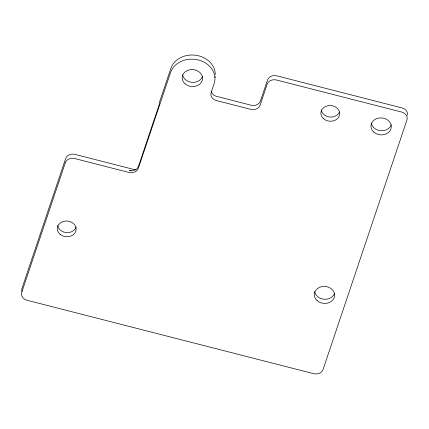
<?xml version="1.0" encoding="UTF-8"?>
<svg xmlns="http://www.w3.org/2000/svg" width="429" height="429" viewBox="0 0 429 429"><rect width="100%" height="100%" fill="white"/><g stroke="black" fill="none" stroke-linecap="round" stroke-linejoin="round"><path stroke-width="0.64" d="M135.95 170.002L74.93 154.37A7.545 6.29 4.4 0 0 65.648 158.532L22.045 288.218A7.545 6.29 4.4 0 0 22.008 291.479M131.172 170.892L129.226 170.393A7.545 6.29 4.4 0 0 138.508 166.238L159.127 104.912L159.288 102.837L170.887 68.324A22.63 18.871 4.4 0 1 195.844 55.271A22.63 18.871 4.4 0 1 215.283 74.619M215.149 76.464A22.63 18.871 4.4 0 1 214.94 77.687M211.379 91.763A7.545 6.29 4.4 0 0 216.656 96.386L251.142 105.218A7.545 6.296 4.4 0 0 260.424 101.062L267.508 79.998A7.545 6.296 4.4 0 1 276.791 75.836L402.037 107.92A7.545 6.296 4.4 0 1 407.421 115.267M391.248 124.764A10.183 8.494 4.4 0 1 380.679 130.711A10.183 8.494 4.4 0 1 371.348 123.043M339.516 112.044A9.433 7.861 4.4 0 1 329.606 117.037A9.433 7.861 4.4 0 1 321.267 109.969M202.472 76.41A10.183 8.494 4.4 0 1 191.902 82.357A10.183 8.494 4.4 0 1 182.572 74.689M76.121 227.064A9.433 7.861 4.4 0 1 66.334 232.572A9.433 7.861 4.4 0 1 57.69 225.472M334.599 293.27A10.183 8.494 4.4 0 1 324.029 299.222A10.183 8.494 4.4 0 1 314.693 291.548M65.326 162.682L21.729 292.369A7.545 6.29 4.4 0 0 26.963 300.246L313.755 373.707A7.545 6.29 4.4 0 0 323.042 369.546L406.955 119.948A7.545 6.296 4.4 0 0 401.716 112.071L276.474 79.992A7.545 6.296 4.4 0 0 267.187 84.148L260.108 105.212A7.545 6.296 4.4 0 1 250.826 109.368L216.334 100.536A7.545 6.29 4.4 0 1 211.1 92.659L214.135 83.634A22.63 18.871 4.4 0 0 198.423 59.996A22.63 18.871 4.4 0 0 170.57 72.474L138.347 168.313A7.545 6.29 4.4 0 1 129.065 172.469L74.608 158.521A7.545 6.29 4.4 0 0 65.326 162.682M373.863 132.186A10.183 8.494 4.4 0 0 390.926 128.915A10.183 8.494 4.4 0 0 378.593 118.114A10.183 8.494 4.4 0 0 373.863 132.186M323.573 118.742A9.433 7.861 4.4 0 0 339.377 115.712A9.433 7.861 4.4 0 0 327.954 105.711A9.433 7.861 4.4 0 0 323.573 118.742M317.208 300.691A10.183 8.494 4.4 0 0 334.277 297.426A10.183 8.494 4.4 0 0 321.938 286.62A10.183 8.494 4.4 0 0 317.208 300.691M59.996 234.245A9.433 7.861 4.4 0 0 75.799 231.22A9.433 7.861 4.4 0 0 64.377 221.214A9.433 7.861 4.4 0 0 59.996 234.245M185.087 83.832A10.183 8.494 4.4 0 0 202.156 80.561A10.183 8.494 4.4 0 0 189.816 69.761A10.183 8.494 4.4 0 0 185.087 83.832"/></g></svg>
